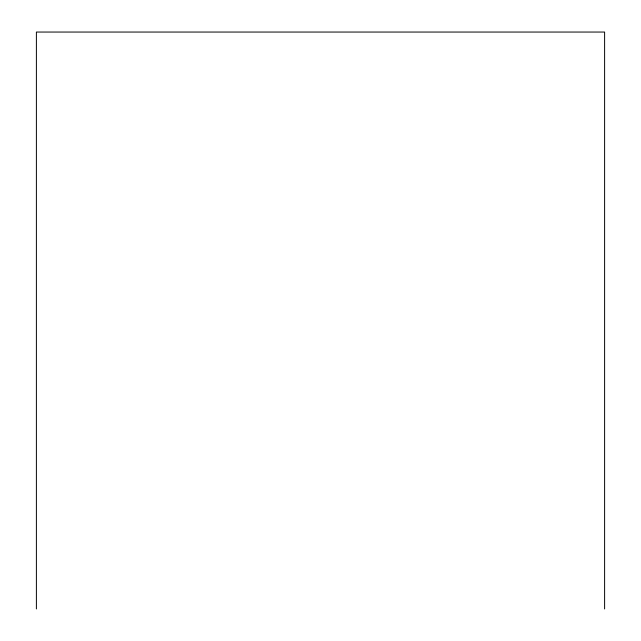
<?xml version="1.0" encoding="UTF-8"?>
<svg xmlns="http://www.w3.org/2000/svg" width="641" height="641" viewBox="0 0 641 641"><rect width="100%" height="100%" fill="white"/><g stroke="black" fill="none" stroke-linecap="round" stroke-linejoin="round"><path stroke-width="0.96" d="M604.607 608.95L604.607 32.05L36.393 32.05L36.393 608.95"/></g></svg>
